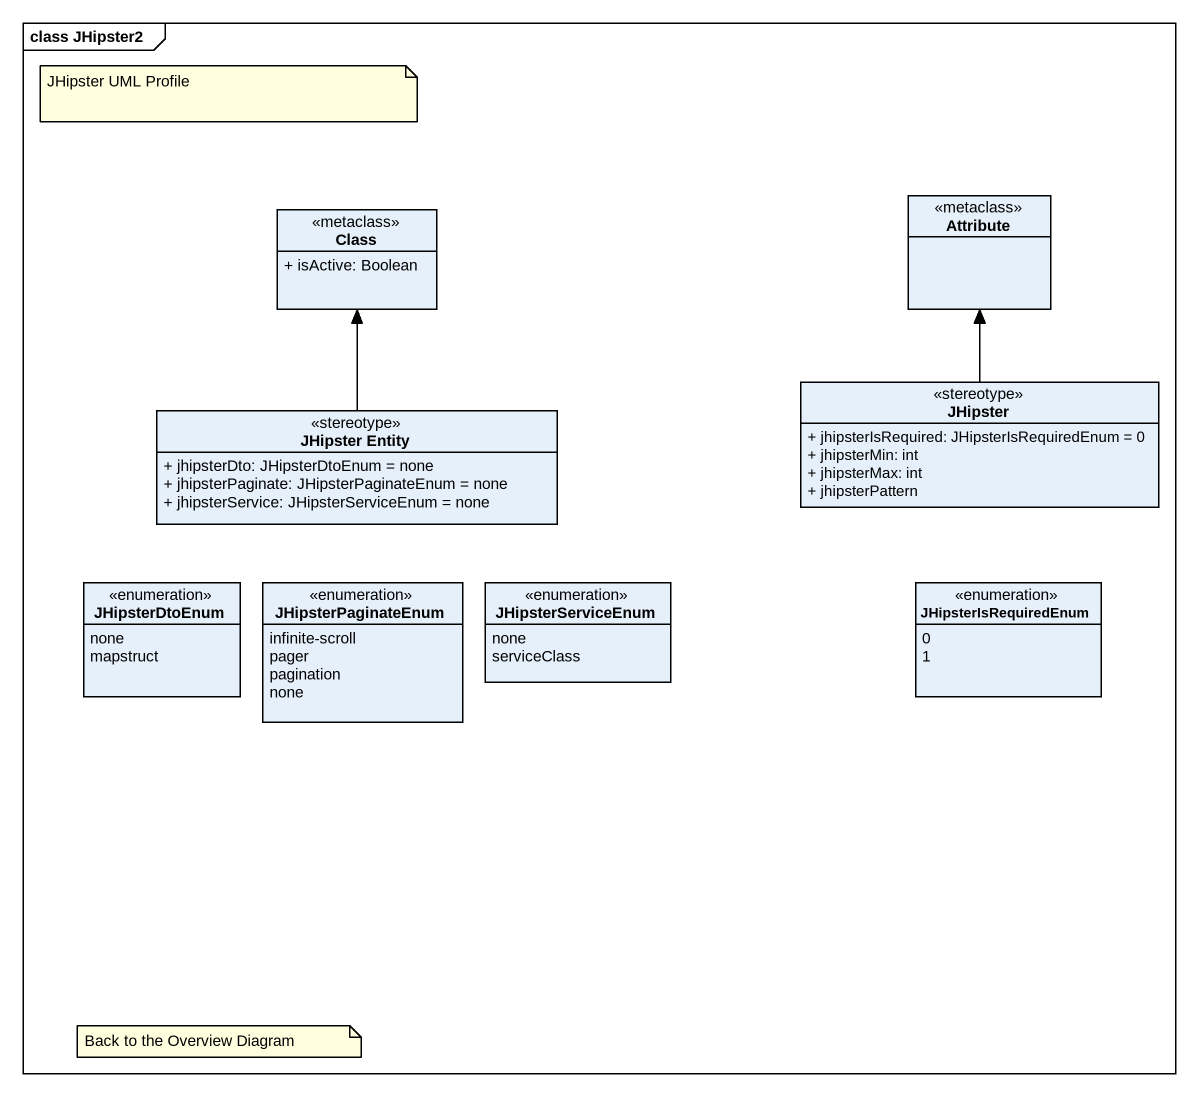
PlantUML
@startuml
mainframe class JHipster2
hide circle
hide empty members
skinparam classAttributeIconSize 0
class "Class" as Class_ <<metaclass>> {
  + isActive: Boolean
}
class Attribute <<metaclass>>
class "JHipster Entity" as JHipster_Entity <<stereotype>> {
  + jhipsterDto: JHipsterDtoEnum = none
  + jhipsterPaginate: JHipsterPaginateEnum = none
  + jhipsterService: JHipsterServiceEnum = none
}
class JHipster <<stereotype>> {
  + jhipsterIsRequired: JHipsterIsRequiredEnum = 0
  + jhipsterMin: int
  + jhipsterMax: int
  + jhipsterPattern
}
enum JHipsterDtoEnum {
  none
  mapstruct
}
enum JHipsterPaginateEnum {
  infinite-scroll
  pager
  pagination
  none
}
enum JHipsterServiceEnum {
  none
  serviceClass
}
enum JHipsterIsRequiredEnum {
  0
  1
}
JHipster_Entity -up-> Class_
JHipster -up-> Attribute
note as N1
  JHipster UML Profile
end note
note as N2
  Back to the Overview Diagram
end note
@enduml
